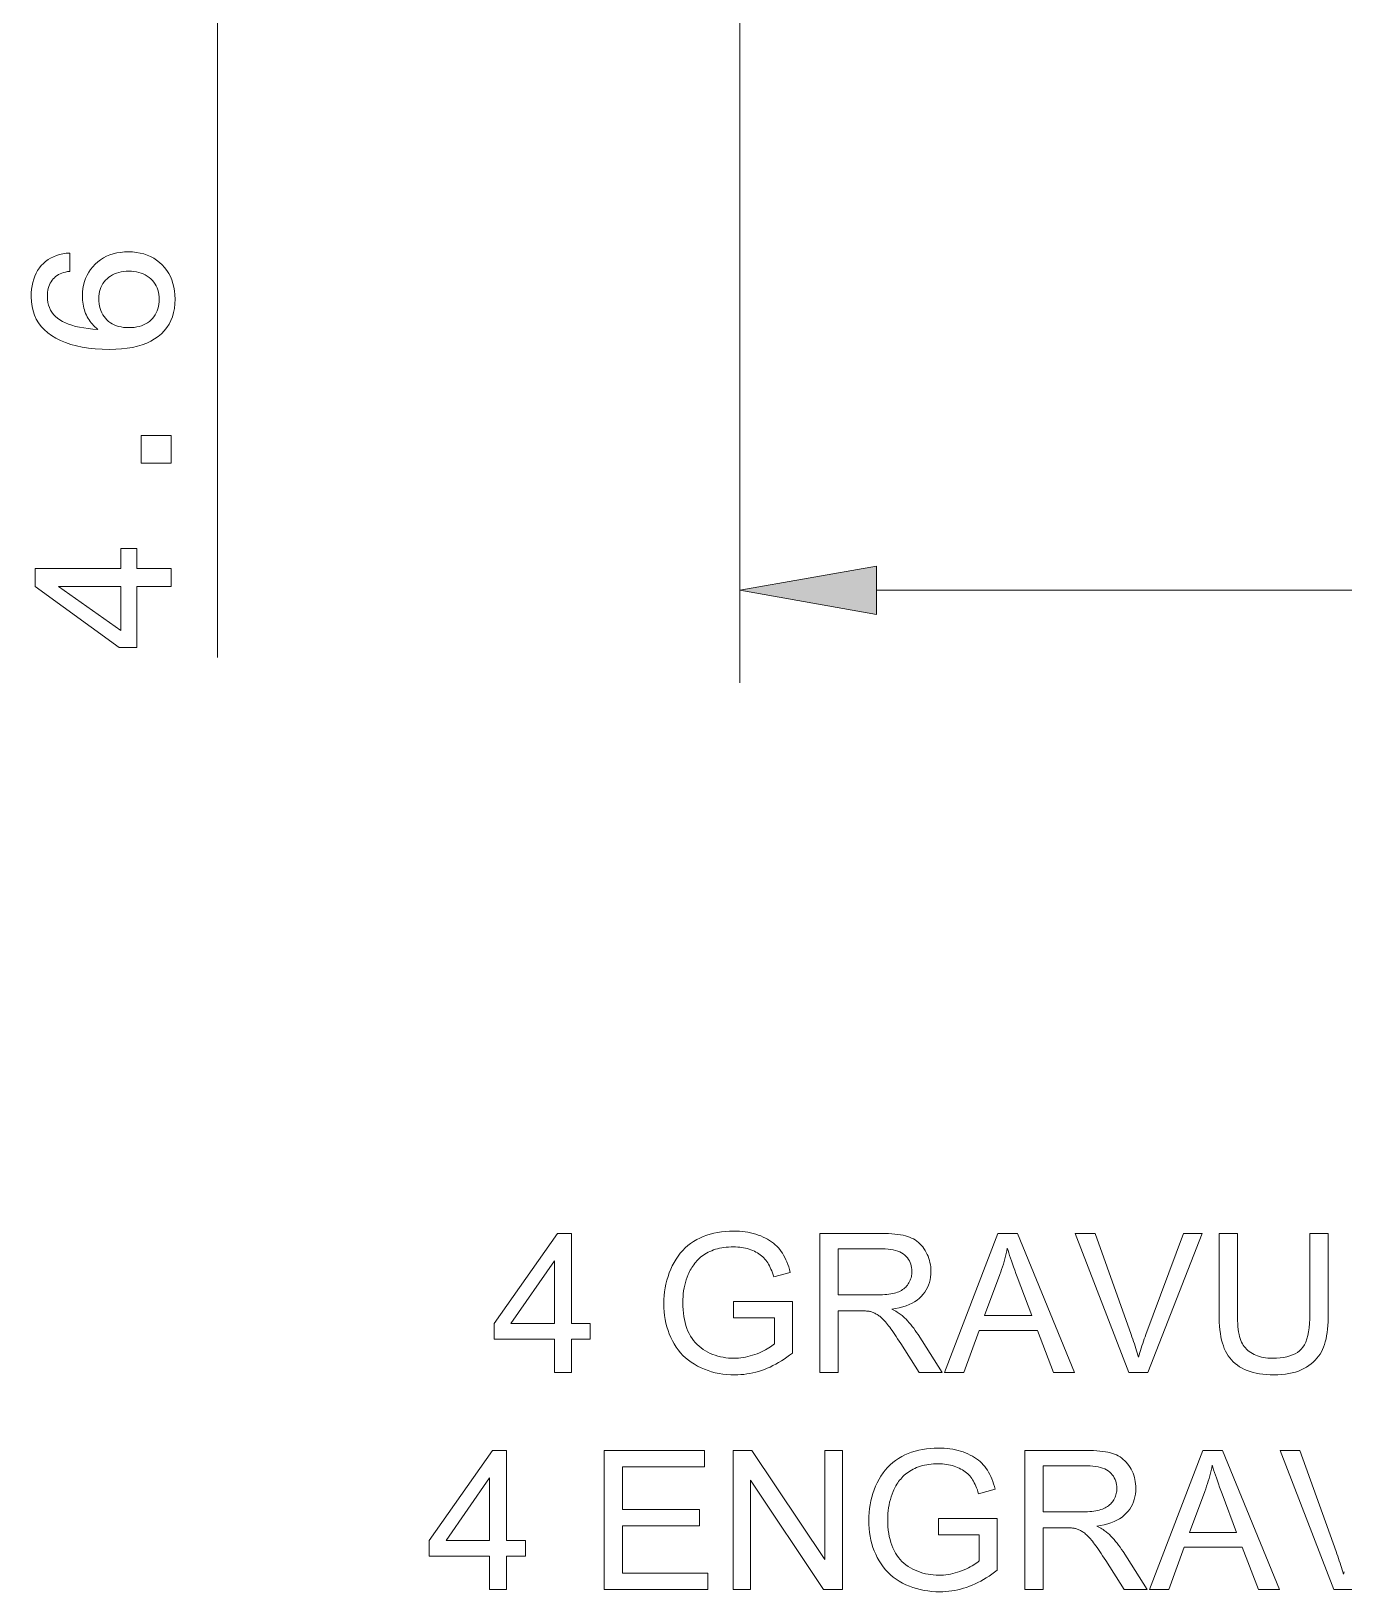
# Model space of a CAD drawing. Extents: x 5 to 409, y 5 to 583.
# Drawn here: x 171.36 to 199.69, y 389.6 to 423.29 of the extents above; entities that cross this region are included whole.
import ezdxf

# ---------------------------------------------------------------- set-up
doc = ezdxf.new("R2010")
doc.units = 0
doc.layers.add('DIMENSIONS', color=2, linetype='Continuous', lineweight=25)
doc.layers.add('TEXT', color=2, linetype='Continuous', lineweight=25)

msp = doc.modelspace()

# ---------------------------------------------------------------- linework, layer by layer
at = {"layer": 'DIMENSIONS', "lineweight": 13}
for p, q in [((186.655, 431.992), (186.655, 409.22)), ((189.61, 411.22), (299.098, 411.22))]:
    msp.add_line(p, q, dxfattribs=at)
at = {"layer": 'DIMENSIONS', "lineweight": 13, "ltscale": 0.355972}
msp.add_line((175.382, 409.766), (175.382, 424.005), dxfattribs=at)
at = {"layer": 'DIMENSIONS', "lineweight": 13}
for points in [[(172.193, 418.498), (172.193, 418.102), (172.148, 418.096), (172.104, 418.088), (172.063, 418.078), (172.024, 418.065), (171.987, 418.05), (171.952, 418.032), (171.92, 418.013), (171.89, 417.991), (171.862, 417.966), (171.836, 417.94), (171.812, 417.911), (171.791, 417.88), (171.773, 417.847), (171.757, 417.812), (171.743, 417.775), (171.732, 417.736), (171.724, 417.694), (171.717, 417.651), (171.714, 417.606), (171.713, 417.558), (171.715, 417.494), (171.723, 417.433), (171.737, 417.375), (171.756, 417.32), (171.78, 417.268), (171.81, 417.219), (171.845, 417.173), (171.885, 417.13), (171.931, 417.091), (171.982, 417.054), (172.039, 417.021), (172.101, 416.99), (172.169, 416.962), (172.243, 416.938), (172.322, 416.916), (172.406, 416.897), (172.497, 416.881), (172.592, 416.867), (172.694, 416.857), (172.8, 416.85), (172.769, 416.876), (172.739, 416.903), (172.71, 416.931), (172.683, 416.96), (172.658, 416.99), (172.634, 417.022), (172.611, 417.054), (172.591, 417.088), (172.571, 417.123), (172.554, 417.159), (172.538, 417.196), (172.523, 417.233), (172.511, 417.272), (172.5, 417.311), (172.49, 417.352), (172.483, 417.393), (172.477, 417.435), (172.473, 417.478), (172.47, 417.522), (172.469, 417.567), (172.472, 417.65), (172.48, 417.73), (172.494, 417.808), (172.513, 417.882), (172.538, 417.952), (172.568, 418.02), (172.603, 418.084), (172.644, 418.145), (172.691, 418.203), (172.742, 418.258), (172.799, 418.309), (172.859, 418.354), (172.922, 418.394), (172.989, 418.428), (173.059, 418.457), (173.133, 418.481), (173.21, 418.5), (173.291, 418.513), (173.375, 418.521), (173.462, 418.524), (173.55, 418.521), (173.634, 418.512), (173.715, 418.498), (173.793, 418.479), (173.867, 418.453), (173.938, 418.422), (174.006, 418.386), (174.07, 418.344), (174.131, 418.296), (174.189, 418.242), (174.242, 418.184), (174.289, 418.123), (174.331, 418.058), (174.367, 417.989), (174.398, 417.917), (174.423, 417.842), (174.443, 417.763), (174.457, 417.681), (174.465, 417.595), (174.468, 417.505), (174.464, 417.402), (174.453, 417.304), (174.435, 417.211), (174.41, 417.123), (174.377, 417.04), (174.337, 416.962), (174.289, 416.888), (174.235, 416.82), (174.173, 416.756), (174.103, 416.698), (174.027, 416.645), (173.944, 416.597), (173.855, 416.555), (173.76, 416.519), (173.658, 416.488), (173.549, 416.462), (173.435, 416.443), (173.313, 416.429), (173.186, 416.42), (173.051, 416.418), (172.894, 416.421), (172.744, 416.43), (172.601, 416.444), (172.465, 416.465), (172.337, 416.492), (172.216, 416.525), (172.102, 416.564), (171.995, 416.608), (171.896, 416.659), (171.804, 416.716), (171.72, 416.778), (171.645, 416.845), (171.579, 416.916), (171.522, 416.993), (171.473, 417.074), (171.433, 417.16), (171.402, 417.251), (171.38, 417.346), (171.367, 417.447), (171.363, 417.552), (171.365, 417.636), (171.371, 417.716), (171.382, 417.792), (171.397, 417.865), (171.417, 417.935), (171.441, 418), (171.469, 418.063), (171.502, 418.121), (171.538, 418.176), (171.58, 418.227), (171.625, 418.275), (171.674, 418.318), (171.726, 418.356), (171.782, 418.39), (171.842, 418.419), (171.905, 418.444), (171.972, 418.464), (172.042, 418.48), (172.116, 418.492)], [(173.467, 418.106), (173.409, 418.105), (173.354, 418.1), (173.301, 418.092), (173.251, 418.08), (173.203, 418.066), (173.157, 418.048), (173.114, 418.027), (173.073, 418.002), (173.035, 417.975), (172.999, 417.944), (172.965, 417.91), (172.936, 417.875), (172.909, 417.837), (172.887, 417.798), (172.867, 417.756), (172.852, 417.713), (172.839, 417.667), (172.831, 417.619), (172.825, 417.57), (172.824, 417.518), (172.825, 417.46), (172.83, 417.405), (172.839, 417.352), (172.851, 417.302), (172.867, 417.255), (172.886, 417.21), (172.908, 417.167), (172.934, 417.127), (172.964, 417.09), (172.996, 417.055), (173.032, 417.023), (173.071, 416.995), (173.112, 416.97), (173.155, 416.948), (173.201, 416.93), (173.25, 416.915), (173.301, 416.903), (173.355, 416.894), (173.412, 416.889), (173.471, 416.888), (173.53, 416.889), (173.586, 416.894), (173.641, 416.903), (173.692, 416.914), (173.741, 416.929), (173.788, 416.947), (173.832, 416.969), (173.874, 416.994), (173.913, 417.022), (173.949, 417.053), (173.983, 417.087), (174.013, 417.124), (174.04, 417.163), (174.063, 417.204), (174.082, 417.248), (174.098, 417.294), (174.111, 417.342), (174.119, 417.393), (174.125, 417.446), (174.126, 417.501), (174.125, 417.554), (174.119, 417.605), (174.11, 417.654), (174.097, 417.701), (174.081, 417.745), (174.061, 417.788), (174.037, 417.829), (174.01, 417.868), (173.979, 417.904), (173.944, 417.939), (173.907, 417.97), (173.867, 417.999), (173.825, 418.024), (173.78, 418.046), (173.734, 418.064), (173.685, 418.079), (173.634, 418.091), (173.58, 418.1), (173.524, 418.105)], [(174.382, 413.966), (173.739, 413.966), (173.739, 414.562), (174.382, 414.562)], [(174.382, 411.303), (173.639, 411.303), (173.639, 409.985), (173.26, 409.985), (171.449, 411.299), (171.449, 411.691), (173.294, 411.691), (173.294, 412.119), (173.639, 412.119), (173.639, 411.691), (174.382, 411.691)], [(189.61, 411.741), (186.655, 411.22), (189.61, 410.699)], [(173.294, 410.348), (173.294, 411.303), (171.951, 411.303)]]:
    msp.add_lwpolyline(points, close=True, dxfattribs=at)
msp.add_solid([(189.61, 411.741), (186.655, 411.22), (189.61, 411.741), (189.61, 410.699)], dxfattribs=at)
at = {"layer": 'TEXT', "lineweight": 13}
for points in [[(182.655, 394.337), (182.655, 395.055), (181.353, 395.055), (181.353, 395.393), (182.722, 397.337), (183.023, 397.337), (183.023, 395.393), (183.428, 395.393), (183.428, 395.055), (183.023, 395.055), (183.023, 394.337)], [(186.522, 395.514), (186.522, 395.866), (187.793, 395.868), (187.793, 394.755), (187.734, 394.709), (187.675, 394.666), (187.616, 394.625), (187.556, 394.586), (187.496, 394.55), (187.435, 394.516), (187.374, 394.485), (187.313, 394.455), (187.251, 394.428), (187.189, 394.404), (187.127, 394.381), (187.064, 394.361), (187.001, 394.344), (186.938, 394.328), (186.874, 394.315), (186.81, 394.305), (186.746, 394.297), (186.681, 394.291), (186.616, 394.287), (186.551, 394.286), (186.463, 394.288), (186.377, 394.294), (186.293, 394.303), (186.21, 394.316), (186.129, 394.333), (186.05, 394.354), (185.972, 394.379), (185.895, 394.407), (185.821, 394.439), (185.748, 394.475), (185.677, 394.515), (185.61, 394.558), (185.547, 394.604), (185.487, 394.654), (185.431, 394.707), (185.378, 394.763), (185.329, 394.823), (185.283, 394.886), (185.241, 394.953), (185.202, 395.023), (185.167, 395.095), (185.136, 395.169), (185.108, 395.245), (185.085, 395.323), (185.064, 395.402), (185.048, 395.483), (185.035, 395.565), (185.026, 395.649), (185.02, 395.735), (185.018, 395.823), (185.02, 395.91), (185.026, 395.996), (185.035, 396.08), (185.048, 396.164), (185.064, 396.246), (185.084, 396.327), (185.108, 396.407), (185.135, 396.486), (185.167, 396.564), (185.201, 396.64), (185.24, 396.714), (185.281, 396.784), (185.326, 396.851), (185.374, 396.913), (185.425, 396.971), (185.479, 397.026), (185.536, 397.076), (185.597, 397.123), (185.661, 397.165), (185.728, 397.204), (185.798, 397.239), (185.87, 397.27), (185.944, 397.298), (186.02, 397.322), (186.098, 397.342), (186.178, 397.359), (186.261, 397.372), (186.345, 397.381), (186.432, 397.386), (186.52, 397.388), (186.585, 397.387), (186.648, 397.384), (186.71, 397.379), (186.771, 397.371), (186.83, 397.362), (186.888, 397.35), (186.945, 397.337), (187.001, 397.321), (187.055, 397.303), (187.109, 397.283), (187.16, 397.261), (187.209, 397.237), (187.256, 397.212), (187.301, 397.185), (187.343, 397.157), (187.383, 397.127), (187.421, 397.095), (187.457, 397.061), (187.49, 397.026), (187.521, 396.989), (187.55, 396.95), (187.578, 396.909), (187.604, 396.866), (187.629, 396.82), (187.652, 396.772), (187.674, 396.722), (187.695, 396.67), (187.714, 396.615), (187.732, 396.558), (187.748, 396.498), (187.39, 396.4), (187.376, 396.445), (187.362, 396.488), (187.347, 396.529), (187.331, 396.568), (187.314, 396.605), (187.297, 396.64), (187.279, 396.673), (187.261, 396.704), (187.242, 396.733), (187.222, 396.76), (187.201, 396.786), (187.179, 396.81), (187.154, 396.834), (187.128, 396.857), (187.1, 396.878), (187.071, 396.898), (187.04, 396.918), (187.007, 396.936), (186.972, 396.954), (186.936, 396.97), (186.898, 396.985), (186.86, 396.998), (186.82, 397.01), (186.78, 397.02), (186.739, 397.029), (186.697, 397.036), (186.655, 397.042), (186.612, 397.045), (186.567, 397.048), (186.522, 397.049), (186.469, 397.048), (186.416, 397.045), (186.366, 397.041), (186.316, 397.035), (186.269, 397.028), (186.222, 397.019), (186.177, 397.008), (186.134, 396.996), (186.092, 396.981), (186.052, 396.966), (186.013, 396.949), (185.975, 396.931), (185.939, 396.911), (185.905, 396.891), (185.872, 396.87), (185.841, 396.848), (185.811, 396.824), (185.783, 396.8), (185.757, 396.774), (185.731, 396.748), (185.708, 396.721), (185.685, 396.693), (185.663, 396.664), (185.643, 396.635), (185.623, 396.606), (185.605, 396.576), (185.587, 396.546), (185.571, 396.515), (185.556, 396.483), (185.542, 396.451), (185.52, 396.395), (185.501, 396.338), (185.484, 396.28), (185.469, 396.221), (185.456, 396.161), (185.446, 396.1), (185.438, 396.038), (185.432, 395.976), (185.429, 395.912), (185.428, 395.847), (185.429, 395.768), (185.433, 395.692), (185.44, 395.619), (185.45, 395.547), (185.462, 395.479), (185.477, 395.413), (185.495, 395.35), (185.516, 395.289), (185.539, 395.232), (185.566, 395.176), (185.595, 395.124), (185.626, 395.074), (185.66, 395.027), (185.696, 394.982), (185.735, 394.941), (185.777, 394.902), (185.821, 394.866), (185.867, 394.833), (185.916, 394.803), (185.968, 394.775), (186.021, 394.75), (186.075, 394.728), (186.129, 394.708), (186.184, 394.691), (186.24, 394.677), (186.296, 394.665), (186.353, 394.656), (186.411, 394.649), (186.469, 394.645), (186.528, 394.644), (186.58, 394.645), (186.631, 394.648), (186.682, 394.653), (186.733, 394.66), (186.783, 394.669), (186.833, 394.68), (186.883, 394.693), (186.933, 394.708), (186.983, 394.725), (187.032, 394.743), (187.08, 394.763), (187.125, 394.784), (187.169, 394.804), (187.209, 394.825), (187.248, 394.846), (187.284, 394.867), (187.318, 394.889), (187.349, 394.911), (187.378, 394.933), (187.404, 394.955), (187.404, 395.514)], [(188.385, 394.337), (188.385, 397.337), (189.715, 397.337), (189.793, 397.336), (189.867, 397.334), (189.938, 397.33), (190.005, 397.324), (190.068, 397.317), (190.127, 397.308), (190.182, 397.298), (190.233, 397.285), (190.281, 397.272), (190.324, 397.256), (190.365, 397.239), (190.405, 397.219), (190.442, 397.197), (190.478, 397.172), (190.512, 397.145), (190.545, 397.115), (190.576, 397.082), (190.605, 397.048), (190.632, 397.011), (190.658, 396.971), (190.682, 396.93), (190.703, 396.887), (190.722, 396.844), (190.738, 396.8), (190.752, 396.755), (190.763, 396.71), (190.772, 396.663), (190.778, 396.616), (190.782, 396.568), (190.783, 396.519), (190.781, 396.456), (190.775, 396.395), (190.764, 396.336), (190.75, 396.279), (190.731, 396.224), (190.708, 396.172), (190.682, 396.121), (190.651, 396.072), (190.615, 396.025), (190.576, 395.98), (190.533, 395.938), (190.485, 395.899), (190.432, 395.863), (190.375, 395.831), (190.313, 395.801), (190.247, 395.775), (190.177, 395.752), (190.101, 395.732), (190.022, 395.716), (189.938, 395.702), (189.968, 395.687), (189.998, 395.672), (190.025, 395.657), (190.052, 395.642), (190.076, 395.627), (190.1, 395.612), (190.121, 395.597), (190.141, 395.582), (190.16, 395.567), (190.177, 395.553), (190.212, 395.52), (190.246, 395.486), (190.28, 395.45), (190.313, 395.412), (190.346, 395.373), (190.379, 395.332), (190.412, 395.29), (190.444, 395.246), (190.475, 395.201), (190.507, 395.154), (191.028, 394.337), (190.529, 394.337), (190.132, 394.961), (190.098, 395.014), (190.065, 395.064), (190.033, 395.112), (190.003, 395.157), (189.974, 395.2), (189.946, 395.24), (189.919, 395.277), (189.893, 395.312), (189.869, 395.345), (189.846, 395.375), (189.823, 395.402), (189.802, 395.429), (189.78, 395.453), (189.759, 395.476), (189.739, 395.496), (189.719, 395.516), (189.7, 395.533), (189.681, 395.549), (189.662, 395.563), (189.644, 395.575), (189.626, 395.586), (189.608, 395.597), (189.59, 395.606), (189.572, 395.615), (189.554, 395.624), (189.536, 395.631), (189.518, 395.638), (189.5, 395.645), (189.481, 395.65), (189.463, 395.655), (189.449, 395.658), (189.433, 395.66), (189.415, 395.662), (189.395, 395.664), (189.374, 395.666), (189.351, 395.667), (189.326, 395.668), (189.3, 395.669), (189.272, 395.669), (189.242, 395.669), (188.782, 395.669), (188.782, 394.337)], [(191.076, 394.337), (192.228, 397.337), (192.655, 397.337), (193.883, 394.337), (193.431, 394.337), (193.081, 395.246), (191.827, 395.246), (191.497, 394.337)], [(195.058, 394.337), (193.895, 397.337), (194.325, 397.337), (195.105, 395.158), (195.123, 395.106), (195.141, 395.054), (195.159, 395.004), (195.175, 394.953), (195.191, 394.904), (195.207, 394.855), (195.222, 394.807), (195.236, 394.76), (195.249, 394.713), (195.262, 394.667), (195.277, 394.716), (195.291, 394.765), (195.306, 394.814), (195.322, 394.863), (195.338, 394.912), (195.354, 394.961), (195.371, 395.01), (195.388, 395.06), (195.406, 395.109), (195.424, 395.158), (196.234, 397.337), (196.64, 397.337), (195.465, 394.337)], [(198.964, 397.337), (199.361, 397.337), (199.361, 395.604), (199.36, 395.515), (199.357, 395.43), (199.352, 395.349), (199.345, 395.272), (199.336, 395.198), (199.324, 395.128), (199.311, 395.062), (199.296, 394.999), (199.278, 394.941), (199.259, 394.886), (199.237, 394.833), (199.212, 394.783), (199.183, 394.735), (199.151, 394.689), (199.116, 394.644), (199.077, 394.602), (199.035, 394.562), (198.99, 394.523), (198.941, 394.487), (198.89, 394.453), (198.835, 394.421), (198.776, 394.393), (198.714, 394.368), (198.649, 394.346), (198.581, 394.328), (198.509, 394.313), (198.434, 394.301), (198.356, 394.293), (198.274, 394.288), (198.189, 394.286), (198.106, 394.287), (198.026, 394.292), (197.95, 394.299), (197.876, 394.309), (197.806, 394.322), (197.738, 394.338), (197.674, 394.357), (197.612, 394.379), (197.554, 394.404), (197.499, 394.431), (197.447, 394.462), (197.398, 394.495), (197.352, 394.53), (197.309, 394.568), (197.269, 394.609), (197.233, 394.652), (197.199, 394.698), (197.168, 394.747), (197.141, 394.798), (197.116, 394.852), (197.095, 394.909), (197.075, 394.97), (197.058, 395.035), (197.043, 395.104), (197.031, 395.177), (197.02, 395.255), (197.012, 395.336), (197.006, 395.421), (197.003, 395.511), (197.002, 395.604), (197.002, 397.337), (197.399, 397.337), (197.399, 395.606), (197.4, 395.53), (197.402, 395.458), (197.405, 395.39), (197.41, 395.326), (197.417, 395.266), (197.425, 395.211), (197.434, 395.159), (197.445, 395.112), (197.458, 395.069), (197.471, 395.03), (197.487, 394.994), (197.505, 394.959), (197.524, 394.926), (197.546, 394.895), (197.57, 394.866), (197.596, 394.838), (197.624, 394.812), (197.655, 394.788), (197.687, 394.765), (197.721, 394.744), (197.757, 394.725), (197.795, 394.708), (197.834, 394.693), (197.875, 394.68), (197.918, 394.669), (197.962, 394.66), (198.008, 394.653), (198.055, 394.648), (198.104, 394.645), (198.154, 394.644), (198.239, 394.646), (198.319, 394.652), (198.394, 394.662), (198.464, 394.676), (198.529, 394.694), (198.589, 394.716), (198.644, 394.741), (198.694, 394.771), (198.738, 394.805), (198.778, 394.843), (198.813, 394.886), (198.845, 394.937), (198.873, 394.995), (198.897, 395.06), (198.918, 395.133), (198.935, 395.213), (198.948, 395.3), (198.957, 395.395), (198.962, 395.497), (198.964, 395.606)], [(188.782, 396.013), (189.635, 396.013), (189.688, 396.014), (189.739, 396.015), (189.787, 396.018), (189.834, 396.022), (189.877, 396.027), (189.919, 396.033), (189.958, 396.041), (189.994, 396.049), (190.029, 396.059), (190.061, 396.069), (190.09, 396.081), (190.119, 396.095), (190.146, 396.109), (190.172, 396.125), (190.196, 396.143), (190.218, 396.161), (190.239, 396.181), (190.259, 396.203), (190.277, 396.225), (190.294, 396.25), (190.309, 396.274), (190.323, 396.3), (190.335, 396.326), (190.345, 396.352), (190.354, 396.379), (190.361, 396.406), (190.366, 396.433), (190.37, 396.461), (190.373, 396.49), (190.374, 396.519), (190.372, 396.56), (190.367, 396.601), (190.36, 396.639), (190.349, 396.677), (190.335, 396.712), (190.318, 396.747), (190.298, 396.779), (190.275, 396.811), (190.248, 396.84), (190.219, 396.869), (190.186, 396.895), (190.15, 396.918), (190.11, 396.938), (190.067, 396.956), (190.02, 396.971), (189.969, 396.984), (189.915, 396.993), (189.857, 397), (189.796, 397.004), (189.731, 397.006), (188.782, 397.006)], [(191.941, 395.569), (192.958, 395.569), (192.645, 396.4), (192.617, 396.474), (192.591, 396.546), (192.566, 396.615), (192.542, 396.681), (192.52, 396.745), (192.5, 396.806), (192.481, 396.864), (192.463, 396.919), (192.447, 396.972), (192.432, 397.022), (192.42, 396.964), (192.407, 396.907), (192.394, 396.849), (192.379, 396.792), (192.363, 396.734), (192.347, 396.677), (192.329, 396.62), (192.31, 396.563), (192.291, 396.506), (192.271, 396.449)], [(182.655, 395.393), (182.655, 396.746), (181.715, 395.393)], [(181.256, 389.655), (181.256, 390.373), (179.954, 390.373), (179.954, 390.711), (181.323, 392.655), (181.624, 392.655), (181.624, 390.711), (182.029, 390.711), (182.029, 390.373), (181.624, 390.373), (181.624, 389.655)], [(183.728, 389.655), (183.728, 392.655), (185.897, 392.655), (185.897, 392.301), (184.125, 392.301), (184.125, 391.382), (185.785, 391.382), (185.785, 391.03), (184.125, 391.03), (184.125, 390.009), (185.967, 390.009), (185.967, 389.655)], [(186.511, 389.655), (186.511, 392.655), (186.918, 392.655), (188.494, 390.3), (188.494, 392.655), (188.875, 392.655), (188.875, 389.655), (188.467, 389.655), (186.892, 392.012), (186.892, 389.655)], [(190.946, 390.832), (190.946, 391.184), (192.216, 391.186), (192.216, 390.072), (192.158, 390.027), (192.099, 389.984), (192.039, 389.943), (191.979, 389.904), (191.919, 389.868), (191.859, 389.834), (191.798, 389.803), (191.736, 389.773), (191.675, 389.746), (191.613, 389.722), (191.55, 389.699), (191.488, 389.679), (191.425, 389.662), (191.361, 389.646), (191.298, 389.633), (191.234, 389.623), (191.169, 389.614), (191.105, 389.609), (191.04, 389.605), (190.974, 389.604), (190.887, 389.606), (190.801, 389.611), (190.716, 389.621), (190.634, 389.634), (190.552, 389.651), (190.473, 389.672), (190.395, 389.697), (190.319, 389.725), (190.244, 389.757), (190.171, 389.793), (190.101, 389.833), (190.034, 389.876), (189.97, 389.922), (189.91, 389.972), (189.854, 390.025), (189.801, 390.081), (189.752, 390.141), (189.706, 390.204), (189.664, 390.271), (189.626, 390.341), (189.591, 390.413), (189.559, 390.487), (189.532, 390.563), (189.508, 390.64), (189.488, 390.72), (189.471, 390.801), (189.458, 390.883), (189.449, 390.967), (189.443, 391.053), (189.441, 391.141), (189.443, 391.228), (189.449, 391.314), (189.458, 391.398), (189.471, 391.482), (189.487, 391.564), (189.507, 391.645), (189.531, 391.725), (189.559, 391.804), (189.59, 391.882), (189.625, 391.958), (189.663, 392.032), (189.704, 392.102), (189.749, 392.168), (189.797, 392.231), (189.848, 392.289), (189.902, 392.343), (189.96, 392.394), (190.02, 392.441), (190.084, 392.483), (190.152, 392.522), (190.221, 392.557), (190.293, 392.588), (190.367, 392.616), (190.443, 392.64), (190.521, 392.66), (190.602, 392.677), (190.684, 392.69), (190.768, 392.699), (190.855, 392.704), (190.944, 392.706), (191.008, 392.705), (191.071, 392.702), (191.133, 392.697), (191.194, 392.689), (191.253, 392.68), (191.312, 392.668), (191.368, 392.655), (191.424, 392.639), (191.479, 392.621), (191.532, 392.601), (191.583, 392.579), (191.632, 392.555), (191.679, 392.53), (191.724, 392.503), (191.766, 392.475), (191.807, 392.444), (191.844, 392.413), (191.88, 392.379), (191.913, 392.344), (191.944, 392.307), (191.973, 392.268), (192.001, 392.227), (192.027, 392.184), (192.052, 392.138), (192.076, 392.09), (192.098, 392.04), (192.118, 391.987), (192.137, 391.933), (192.155, 391.875), (192.171, 391.816), (191.813, 391.718), (191.799, 391.763), (191.785, 391.806), (191.77, 391.846), (191.754, 391.885), (191.738, 391.922), (191.72, 391.957), (191.703, 391.991), (191.684, 392.022), (191.665, 392.051), (191.645, 392.078), (191.625, 392.104), (191.602, 392.128), (191.578, 392.152), (191.551, 392.174), (191.524, 392.196), (191.494, 392.216), (191.463, 392.236), (191.43, 392.254), (191.395, 392.271), (191.359, 392.288), (191.321, 392.303), (191.283, 392.316), (191.244, 392.328), (191.203, 392.338), (191.162, 392.347), (191.121, 392.354), (191.078, 392.359), (191.035, 392.363), (190.991, 392.366), (190.946, 392.366), (190.892, 392.366), (190.84, 392.363), (190.789, 392.359), (190.74, 392.353), (190.692, 392.346), (190.645, 392.337), (190.601, 392.326), (190.557, 392.313), (190.515, 392.299), (190.475, 392.284), (190.436, 392.267), (190.399, 392.248), (190.363, 392.229), (190.328, 392.209), (190.296, 392.188), (190.264, 392.165), (190.235, 392.142), (190.206, 392.118), (190.18, 392.092), (190.155, 392.066), (190.131, 392.038), (190.108, 392.011), (190.086, 391.982), (190.066, 391.953), (190.046, 391.924), (190.028, 391.894), (190.011, 391.864), (189.995, 391.833), (189.979, 391.801), (189.965, 391.769), (189.944, 391.713), (189.924, 391.656), (189.907, 391.598), (189.892, 391.539), (189.879, 391.479), (189.869, 391.418), (189.861, 391.356), (189.855, 391.294), (189.852, 391.23), (189.851, 391.165), (189.852, 391.086), (189.856, 391.01), (189.863, 390.936), (189.873, 390.865), (189.885, 390.797), (189.9, 390.731), (189.918, 390.668), (189.939, 390.607), (189.963, 390.549), (189.989, 390.494), (190.018, 390.441), (190.049, 390.392), (190.083, 390.344), (190.12, 390.3), (190.158, 390.259), (190.2, 390.22), (190.244, 390.184), (190.29, 390.151), (190.339, 390.121), (190.391, 390.093), (190.444, 390.068), (190.498, 390.046), (190.552, 390.026), (190.607, 390.009), (190.663, 389.995), (190.72, 389.983), (190.777, 389.974), (190.834, 389.967), (190.893, 389.963), (190.952, 389.962), (191.003, 389.963), (191.054, 389.966), (191.105, 389.971), (191.156, 389.978), (191.206, 389.987), (191.257, 389.998), (191.307, 390.011), (191.356, 390.026), (191.406, 390.042), (191.455, 390.061), (191.503, 390.081), (191.549, 390.101), (191.592, 390.122), (191.633, 390.143), (191.671, 390.164), (191.707, 390.185), (191.741, 390.207), (191.772, 390.229), (191.801, 390.251), (191.828, 390.273), (191.828, 390.832)], [(192.808, 389.655), (192.808, 392.655), (194.138, 392.655), (194.216, 392.654), (194.291, 392.652), (194.361, 392.648), (194.428, 392.642), (194.491, 392.635), (194.55, 392.626), (194.605, 392.615), (194.657, 392.603), (194.704, 392.59), (194.748, 392.574), (194.789, 392.557), (194.828, 392.537), (194.865, 392.515), (194.901, 392.49), (194.936, 392.462), (194.968, 392.433), (194.999, 392.4), (195.028, 392.366), (195.056, 392.328), (195.081, 392.289), (195.105, 392.247), (195.126, 392.205), (195.145, 392.162), (195.161, 392.118), (195.175, 392.073), (195.186, 392.028), (195.195, 391.981), (195.201, 391.934), (195.205, 391.886), (195.206, 391.836), (195.204, 391.774), (195.198, 391.713), (195.188, 391.654), (195.173, 391.597), (195.154, 391.542), (195.132, 391.489), (195.105, 391.439), (195.074, 391.39), (195.039, 391.343), (194.999, 391.298), (194.956, 391.256), (194.908, 391.217), (194.855, 391.181), (194.798, 391.149), (194.736, 391.119), (194.67, 391.093), (194.6, 391.07), (194.525, 391.05), (194.445, 391.033), (194.361, 391.02), (194.392, 391.005), (194.421, 390.99), (194.449, 390.975), (194.475, 390.96), (194.5, 390.945), (194.523, 390.93), (194.544, 390.915), (194.565, 390.9), (194.583, 390.885), (194.6, 390.871), (194.635, 390.838), (194.669, 390.804), (194.703, 390.768), (194.737, 390.73), (194.77, 390.691), (194.803, 390.65), (194.835, 390.608), (194.867, 390.564), (194.899, 390.519), (194.93, 390.472), (195.452, 389.655), (194.952, 389.655), (194.555, 390.279), (194.521, 390.332), (194.488, 390.382), (194.457, 390.43), (194.426, 390.475), (194.397, 390.518), (194.369, 390.558), (194.342, 390.595), (194.316, 390.63), (194.292, 390.663), (194.269, 390.693), (194.247, 390.72), (194.225, 390.746), (194.203, 390.771), (194.183, 390.793), (194.162, 390.814), (194.142, 390.833), (194.123, 390.851), (194.104, 390.867), (194.085, 390.881), (194.067, 390.893), (194.049, 390.904), (194.032, 390.915), (194.014, 390.924), (193.996, 390.933), (193.978, 390.942), (193.959, 390.949), (193.941, 390.956), (193.923, 390.962), (193.905, 390.968), (193.886, 390.973), (193.872, 390.976), (193.856, 390.978), (193.838, 390.98), (193.818, 390.982), (193.797, 390.984), (193.774, 390.985), (193.75, 390.986), (193.723, 390.987), (193.695, 390.987), (193.665, 390.987), (193.205, 390.987), (193.205, 389.655)], [(195.499, 389.655), (196.651, 392.655), (197.079, 392.655), (198.306, 389.655), (197.854, 389.655), (197.504, 390.564), (196.25, 390.564), (195.92, 389.655)], [(181.256, 390.711), (181.256, 392.064), (180.317, 390.711)], [(193.205, 391.331), (194.058, 391.331), (194.111, 391.332), (194.162, 391.333), (194.211, 391.336), (194.257, 391.34), (194.301, 391.345), (194.342, 391.351), (194.381, 391.359), (194.418, 391.367), (194.452, 391.377), (194.484, 391.387), (194.514, 391.399), (194.542, 391.413), (194.569, 391.427), (194.595, 391.443), (194.619, 391.46), (194.641, 391.479), (194.663, 391.499), (194.682, 391.521), (194.7, 391.543), (194.717, 391.567), (194.732, 391.592), (194.746, 391.618), (194.758, 391.644), (194.768, 391.67), (194.777, 391.697), (194.784, 391.724), (194.79, 391.751), (194.794, 391.779), (194.796, 391.808), (194.797, 391.836), (194.795, 391.878), (194.791, 391.919), (194.783, 391.957), (194.772, 391.995), (194.758, 392.03), (194.741, 392.065), (194.721, 392.097), (194.698, 392.129), (194.672, 392.158), (194.642, 392.186), (194.61, 392.212), (194.573, 392.236), (194.534, 392.256), (194.49, 392.274), (194.443, 392.289), (194.393, 392.302), (194.338, 392.311), (194.281, 392.318), (194.219, 392.322), (194.154, 392.324), (193.205, 392.324)], [(196.364, 390.887), (197.381, 390.887), (197.068, 391.718), (197.04, 391.792), (197.014, 391.864), (196.989, 391.933), (196.966, 391.999), (196.944, 392.063), (196.923, 392.123), (196.904, 392.182), (196.886, 392.237), (196.87, 392.29), (196.856, 392.34), (196.844, 392.282), (196.831, 392.225), (196.817, 392.167), (196.802, 392.11), (196.786, 392.052), (196.77, 391.995), (196.752, 391.938), (196.734, 391.881), (196.714, 391.824), (196.694, 391.767)]]:
    msp.add_lwpolyline(points, close=True, dxfattribs=at)
msp.add_lwpolyline([(199.888, 389.655), (199.481, 389.655), (198.319, 392.655), (198.748, 392.655), (199.528, 390.476), (199.547, 390.424), (199.565, 390.372), (199.582, 390.321), (199.598, 390.271), (199.615, 390.222), (199.63, 390.173), (199.645, 390.125), (199.659, 390.077), (199.673, 390.031), (199.686, 389.984), (199.7, 390.034)], dxfattribs=at)

doc.saveas('drawing.dxf')
